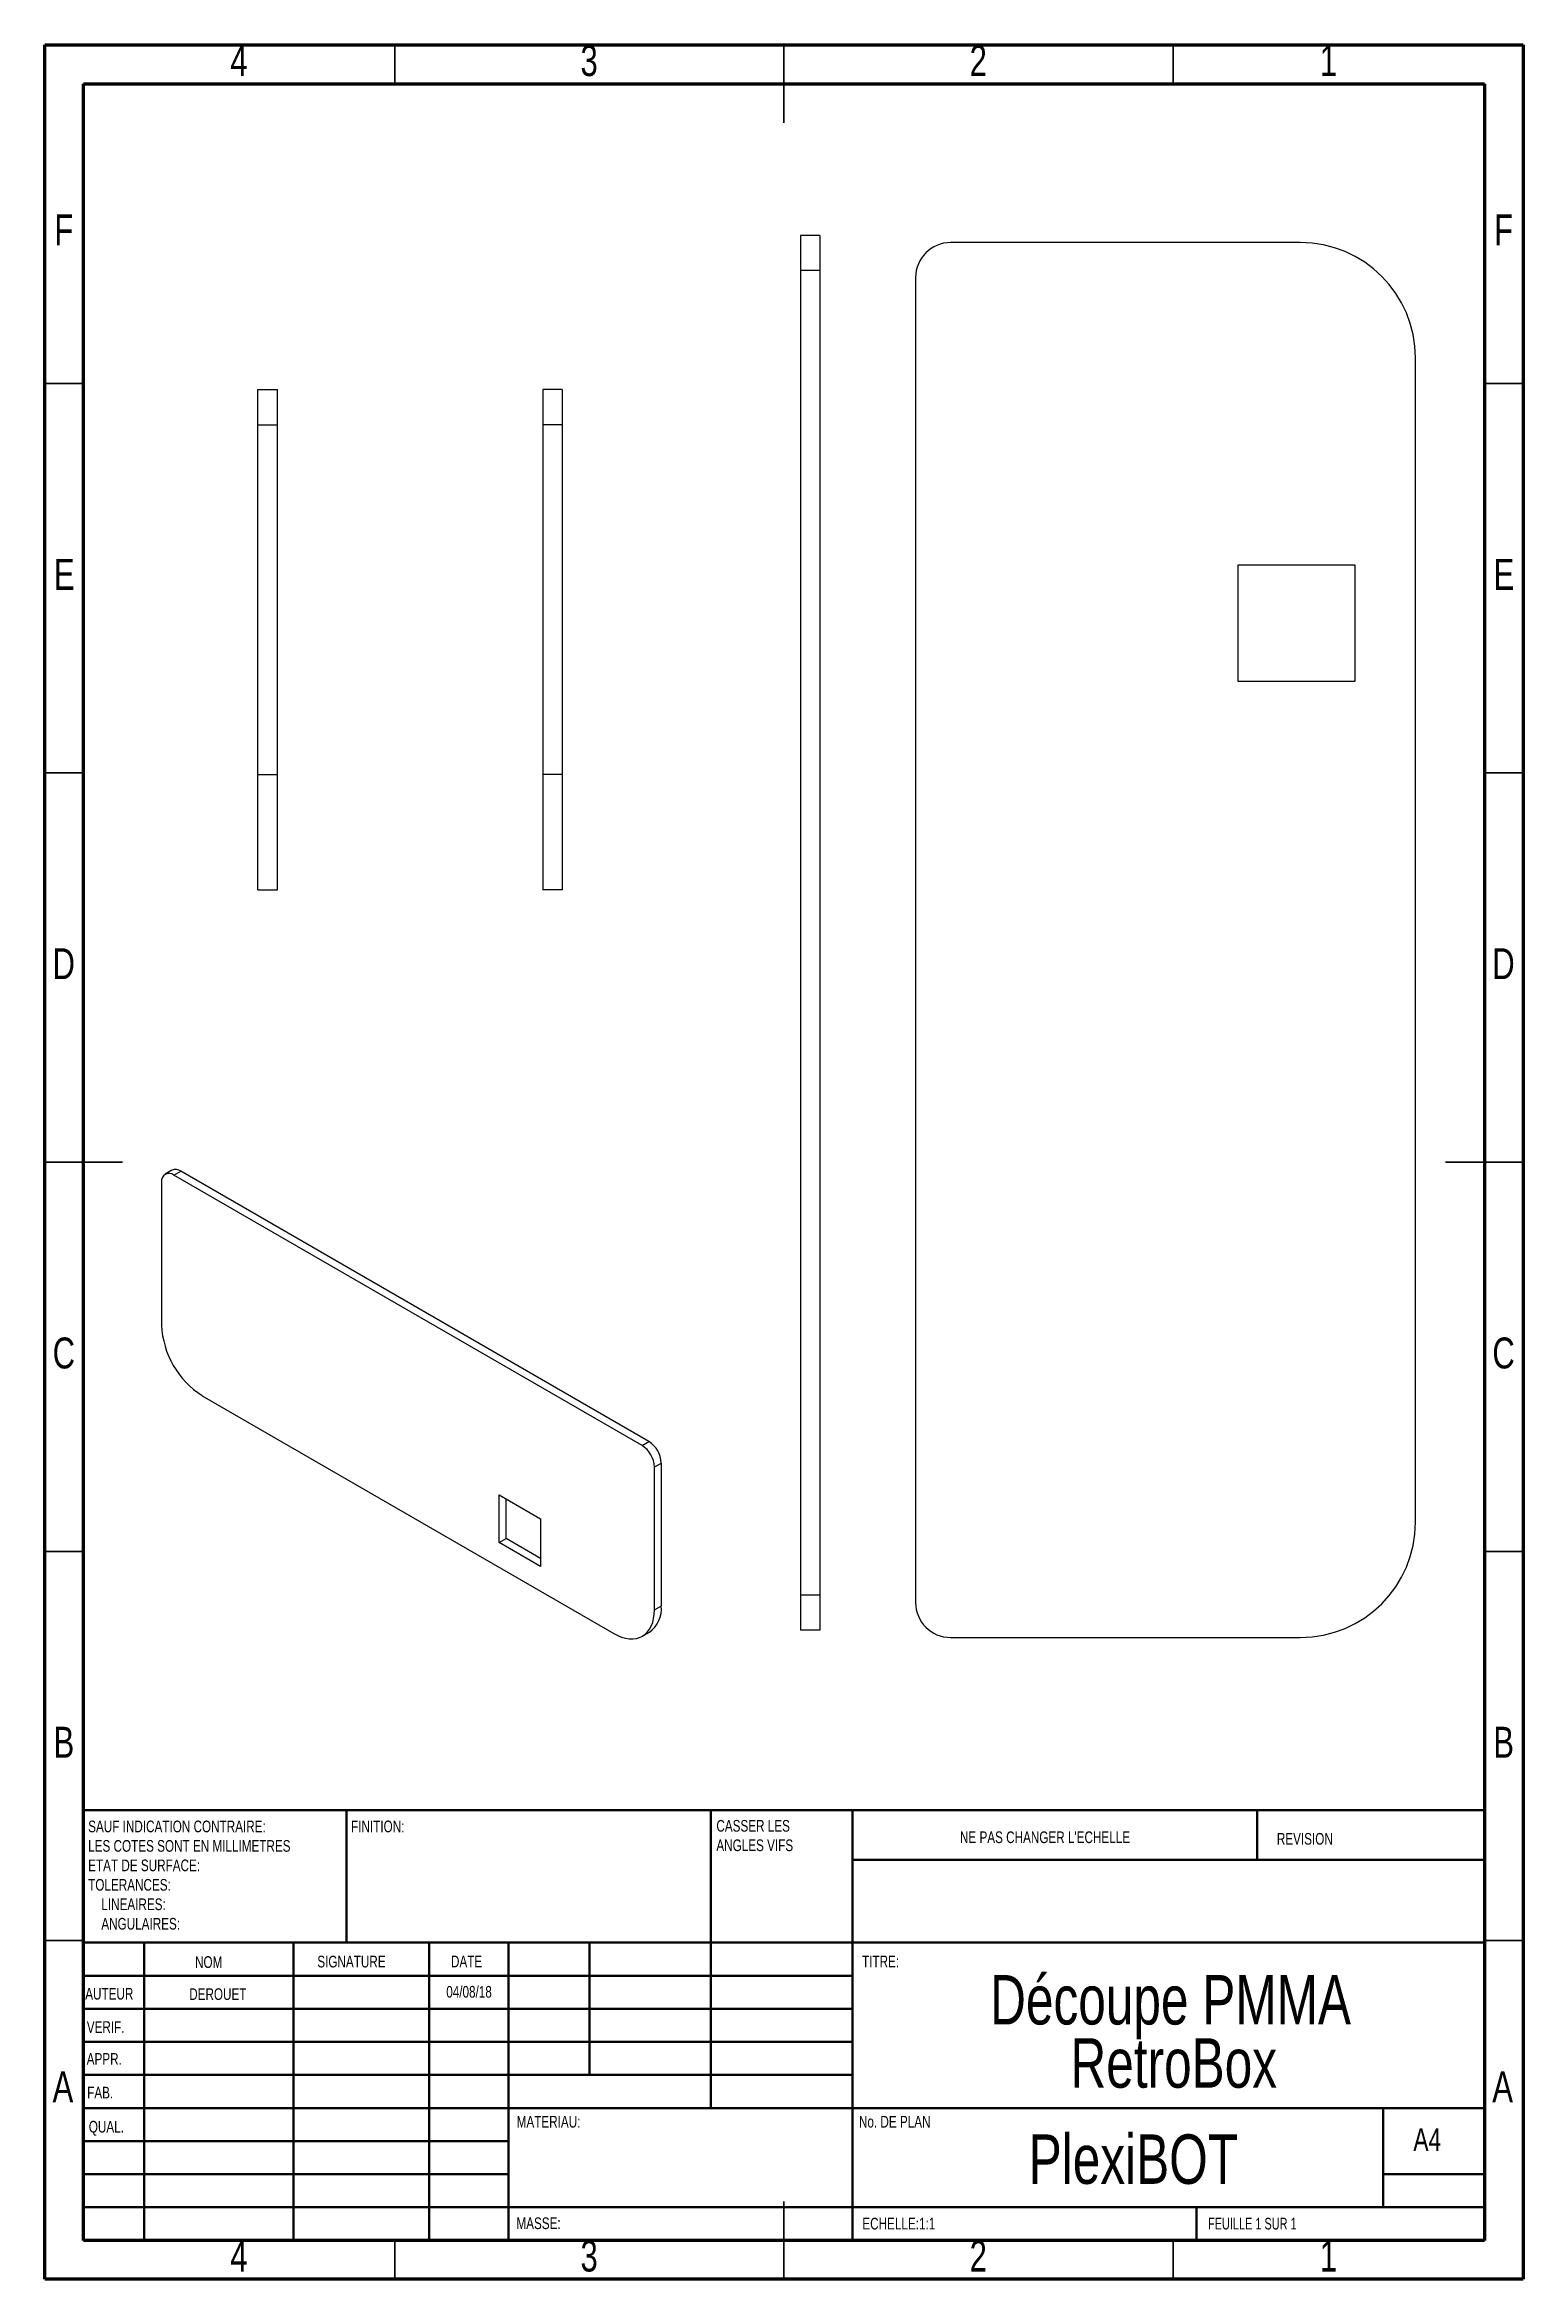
# Model space of a CAD drawing. Header units: millimetres. Extents: x 15 to 205, y 5 to 292.
import ezdxf

# ---------------------------------------------------------------- set-up
doc = ezdxf.new("R2010")
doc.units = ezdxf.units.MM
doc.styles.add('SLDTEXTSTYLE0', font='TXT', dxfattribs={"width": 0.75})
doc.styles.add('SLDTEXTSTYLE1', font='TXT', dxfattribs={"width": 0.7})

# ---------------------------------------------------------------- blocks, each defined once
blk = doc.blocks.new('SW_NOTE_0')
at = {"color": 0, "linetype": 'Continuous', "lineweight": 0, "char_height": 1.5, "attachment_point": 1, "style": 'SLDTEXTSTYLE0'}
for s, insert in [('SAUF INDICATION CONTRAIRE:', (0, 1.93)), ('LES COTES SONT EN MILLIMETRES', (0, -0.57)), ('TOLERANCES:', (0, -5.57)), ('ETAT DE SURFACE:', (0, -3.07)), ('LINEAIRES:', (1.69, -8.07)), ('ANGULAIRES:', (1.69, -10.57))]:
    blk.add_mtext(s, dxfattribs=dict(at, insert=insert))
blk = doc.blocks.new('SW_NOTE_1')
at = {"color": 0, "linetype": 'Continuous', "lineweight": 0, "char_height": 1.5, "attachment_point": 1, "style": 'SLDTEXTSTYLE0'}
for s, insert in [('CASSER LES', (0, 1.93)), ('ANGLES VIFS', (0, -0.57))]:
    blk.add_mtext(s, dxfattribs=dict(at, insert=insert))
blk = doc.blocks.new('SW_NOTE_2')
at = {"color": 0, "linetype": 'Continuous', "lineweight": 0, "char_height": 6.35, "attachment_point": 2, "style": 'SLDTEXTSTYLE0'}
for s, insert in [('Découpe PMMA', (33.24, 8.19)), ('RetroBox', (33.65, 0.07))]:
    blk.add_mtext(s, dxfattribs=dict(at, insert=insert))

msp = doc.modelspace()

# ---------------------------------------------------------------- linework, layer by layer
at = {"color": 7, "linetype": 'Continuous', "lineweight": 70}
for p, q in [((15, 5), (15, 292)), ((15, 292), (205, 292)), ((205, 292), (205, 5)), ((20, 10), (20, 287)), ((20, 287), (200, 287)), ((200, 287), (200, 10)), ((200, 10), (20, 10)), ((205, 5), (15, 5))]:
    msp.add_line(p, q, dxfattribs=at)
at = {"color": 7, "linetype": 'Continuous', "lineweight": 35}
for p, q in [((60, 287), (60, 292)), ((110, 292), (110, 282)), ((110, 287), (110, 292)), ((160, 287), (160, 292)), ((20, 248.5), (15, 248.5)), ((200, 248.5), (205, 248.5)), ((20, 198.5), (15, 198.5)), ((200, 198.5), (205, 198.5)), ((15, 148.5), (25, 148.5)), ((20, 148.5), (15, 148.5)), ((205, 148.5), (195, 148.5)), ((200, 148.5), (205, 148.5)), ((20, 98.5), (15, 98.5)), ((200, 98.5), (205, 98.5)), ((20, 48.5), (15, 48.5)), ((200, 48.5), (205, 48.5)), ((110, 5), (110, 15)), ((60, 10), (60, 5)), ((110, 10), (110, 5)), ((160, 10), (160, 5))]:
    msp.add_line(p, q, dxfattribs=at)
at = {"color": 7, "linetype": 'Continuous', "lineweight": 25}
for p, q in [((114.62, 267.54), (112.12, 267.54)), ((112.12, 267.54), (112.12, 263.04)), ((114.62, 267.54), (114.62, 263.04)), ((176.34, 266.61), (131.41, 266.61)), ((114.62, 263.04), (112.12, 263.04)), ((112.12, 263.04), (112.12, 92.87)), ((114.62, 263.04), (114.62, 92.87)), ((126.91, 262.11), (126.91, 91.94)), ((191.14, 102.24), (191.14, 251.81)), ((42.4, 243.22), (42.4, 247.72)), ((42.4, 247.72), (44.9, 247.72)), ((44.9, 243.22), (44.9, 247.72)), ((81.5, 247.72), (79, 247.72)), ((79, 247.72), (79, 243.22)), ((81.5, 247.72), (81.5, 243.22)), ((42.4, 243.22), (44.9, 243.22)), ((42.4, 198.29), (42.4, 243.22)), ((44.9, 198.29), (44.9, 243.22)), ((81.5, 243.22), (79, 243.22)), ((79, 243.22), (79, 198.29)), ((81.5, 243.22), (81.5, 198.29)), ((168.36, 210.23), (168.36, 225.23)), ((168.36, 225.23), (183.36, 225.23)), ((183.36, 225.23), (183.36, 210.23)), ((183.36, 210.23), (168.36, 210.23)), ((42.4, 198.29), (44.9, 198.29)), ((42.4, 183.49), (42.4, 198.29)), ((44.9, 183.49), (44.9, 198.29)), ((81.5, 198.29), (79, 198.29)), ((79, 198.29), (79, 183.49)), ((81.5, 198.29), (81.5, 183.49)), ((42.4, 183.49), (44.9, 183.49)), ((81.5, 183.49), (79, 183.49)), ((31.36, 147.45), (30.47, 146.94)), ((31.6, 146.82), (32.48, 147.34)), ((91.76, 112.09), (31.6, 146.82)), ((92.65, 112.6), (32.48, 147.34)), ((30.01, 145.91), (30.01, 127.56)), ((35.24, 118.5), (88.12, 87.97)), ((91.76, 112.09), (92.65, 112.6)), ((93.35, 109.34), (94.24, 109.85)), ((93.35, 90.99), (93.35, 109.34)), ((94.24, 91.5), (94.24, 109.85)), ((73.42, 99.63), (73.42, 105.76)), ((73.42, 105.76), (78.72, 102.7)), ((74.3, 100.14), (74.3, 105.25)), ((78.72, 102.7), (78.72, 96.57)), ((73.42, 99.63), (74.3, 100.14)), ((78.72, 96.57), (73.42, 99.63)), ((78.72, 97.59), (74.3, 100.14)), ((114.62, 92.87), (112.12, 92.87)), ((112.12, 92.87), (112.12, 88.37)), ((114.62, 92.87), (114.62, 88.37)), ((93.35, 90.99), (94.24, 91.5)), ((91.82, 87.61), (92.7, 88.12)), ((114.62, 88.37), (112.12, 88.37)), ((131.41, 87.44), (176.34, 87.44))]:
    msp.add_line(p, q, dxfattribs=at)
at = {"color": 7, "linetype": 'Continuous', "lineweight": 50}
for p, q in [((20, 65.25), (200, 65.25)), ((20, 65.25), (20, 10)), ((53.8, 48.25), (53.8, 65.25)), ((100.6, 65.25), (100.6, 27)), ((118.8, 65.25), (118.8, 10)), ((170.8, 58.88), (170.8, 65.25)), ((200, 58.88), (118.8, 58.88)), ((200, 48.25), (20, 48.25)), ((27.8, 48.25), (27.8, 10)), ((46.99, 48.25), (46.99, 10)), ((64.4, 48.25), (64.4, 10)), ((74.6, 10), (74.6, 48.25)), ((85, 31.25), (85, 48.25)), ((118.8, 44), (20, 44)), ((118.8, 39.75), (20, 39.75)), ((118.8, 35.5), (20, 35.5)), ((118.8, 31.25), (20, 31.25)), ((74.6, 27), (20, 27)), ((74.6, 27), (200, 27)), ((187, 14.25), (187, 27)), ((74.6, 22.75), (20, 22.75)), ((74.6, 18.5), (20, 18.5)), ((200, 18.5), (187, 18.5)), ((20, 14.25), (200, 14.25)), ((163, 10), (163, 14.25))]:
    msp.add_line(p, q, dxfattribs=at)
at = {"color": 7, "linetype": 'Continuous', "lineweight": 25, "flags": 128}
msp.add_lwpolyline([(88.12, 87.97), (88.63, 87.7), (89.14, 87.5), (89.64, 87.36), (90.12, 87.28), (90.59, 87.26), (91.03, 87.31), (91.44, 87.43), (91.82, 87.61), (92.16, 87.85), (92.47, 88.15), (92.73, 88.5), (92.95, 88.91), (93.13, 89.37), (93.25, 89.87), (93.33, 90.42), (93.35, 90.99)], dxfattribs=at)
at = {"color": 7, "linetype": 'Continuous', "lineweight": 25}
for centre, radius, start, end in [((131.41, 262.11), 4.5, 90, 180), ((176.34, 251.81), 14.8, 0, 90), ((30.98, 146.06), 0.986, 51.3258, 188.6849), ((31.83, 146.45), 1.1, 53.4704, 115.2191), ((41.37, 128.08), 11.37, 182.6055, 237.3945), ((89.91, 109.19), 3.44, 2.4763, 57.5237), ((90.8, 109.7), 3.44, 2.4763, 57.5237), ((176.34, 102.24), 14.8, 270, 0), ((131.41, 91.94), 4.5, 180, 270), ((90.57, 91.12), 3.68, 305.3245, 5.9876)]:
    msp.add_arc(centre, radius, start, end, dxfattribs=at)

# ---------------------------------------------------------------- block references
at = {"color": 7, "linetype": 'Continuous', "lineweight": 0}
for name, p in [('SW_NOTE_0', (20.59, 61.99)), ('SW_NOTE_1', (101.31, 62.07)), ('SW_NOTE_2', (126.43, 35.89))]:
    msp.add_blockref(name, p, dxfattribs=at)

# ---------------------------------------------------------------- texts
for s, insert, char_height, attachment_point, style in [('4', (39.96, 291.97), 3.97, 2, 'SLDTEXTSTYLE0'), ('3', (84.96, 291.97), 3.97, 2, 'SLDTEXTSTYLE0'), ('2', (134.96, 291.97), 3.97, 2, 'SLDTEXTSTYLE0'), ('1', (179.96, 291.97), 3.97, 2, 'SLDTEXTSTYLE0'), ('F', (17.46, 270.22), 3.97, 2, 'SLDTEXTSTYLE0'), ('F', (202.46, 270.22), 3.97, 2, 'SLDTEXTSTYLE0'), ('E', (17.51, 225.97), 3.97, 2, 'SLDTEXTSTYLE0'), ('E', (202.51, 225.97), 3.97, 2, 'SLDTEXTSTYLE0'), ('D', (17.45, 175.97), 3.97, 2, 'SLDTEXTSTYLE0'), ('D', (202.45, 175.97), 3.97, 2, 'SLDTEXTSTYLE0'), ('C', (17.46, 125.97), 3.97, 2, 'SLDTEXTSTYLE0'), ('C', (202.46, 125.97), 3.97, 2, 'SLDTEXTSTYLE0'), ('B', (17.47, 75.97), 3.97, 2, 'SLDTEXTSTYLE0'), ('B', (202.47, 75.97), 3.97, 2, 'SLDTEXTSTYLE0'), ('FINITION:', (54.37, 63.92), 1.5, 1, 'SLDTEXTSTYLE0'), ("NE PAS CHANGER L'ECHELLE", (132.61, 62.53), 1.5, 1, 'SLDTEXTSTYLE0'), ('REVISION', (173.33, 62.33), 1.5, 1, 'SLDTEXTSTYLE0'), ('NOM', (34.32, 46.5), 1.5, 1, 'SLDTEXTSTYLE0'), ('SIGNATURE', (50.03, 46.56), 1.5, 1, 'SLDTEXTSTYLE0'), ('DATE', (67.21, 46.58), 1.5, 1, 'SLDTEXTSTYLE0'), ('TITRE:', (120.03, 46.58), 1.5, 1, 'SLDTEXTSTYLE0'), ('AUTEUR', (20.21, 42.43), 1.5, 1, 'SLDTEXTSTYLE0'), ('DEROUET', (37.25, 42.38), 1.499, 2, 'SLDTEXTSTYLE0'), ('04/08/18', (69.53, 42.68), 1.499, 2, 'SLDTEXTSTYLE0'), ('VERIF.', (20.41, 38.15), 1.5, 1, 'SLDTEXTSTYLE0'), ('A', (17.34, 31.72), 3.97, 2, 'SLDTEXTSTYLE0'), ('APPR.', (20.4, 34.06), 1.5, 1, 'SLDTEXTSTYLE0'), ('A', (202.34, 31.72), 3.97, 2, 'SLDTEXTSTYLE0'), ('FAB.', (20.46, 29.73), 1.5, 1, 'SLDTEXTSTYLE0'), ('MATERIAU:', (75.65, 25.99), 1.5, 1, 'SLDTEXTSTYLE0'), ('No. DE PLAN', (119.63, 25.99), 1.5, 1, 'SLDTEXTSTYLE0'), ('QUAL.', (20.67, 25.35), 1.5, 1, 'SLDTEXTSTYLE0'), ('PlexiBOT', (154.89, 23.61), 6.35, 2, 'SLDTEXTSTYLE0'), ('A4', (190.87, 24.41), 2.91, 1, 'SLDTEXTSTYLE0'), ('MASSE:', (75.62, 12.95), 1.499, 1, 'SLDTEXTSTYLE0'), ('ECHELLE:1:1', (120.07, 12.9), 1.5, 1, 'SLDTEXTSTYLE0'), ('FEUILLE 1 SUR 1', (164.48, 12.9), 1.5, 1, 'SLDTEXTSTYLE1'), ('4', (39.96, 9.97), 3.97, 2, 'SLDTEXTSTYLE0'), ('3', (84.96, 9.97), 3.97, 2, 'SLDTEXTSTYLE0'), ('2', (134.96, 9.97), 3.97, 2, 'SLDTEXTSTYLE0'), ('1', (179.96, 9.97), 3.97, 2, 'SLDTEXTSTYLE0')]:
    msp.add_mtext(s, dxfattribs=dict(at, insert=insert, char_height=char_height, attachment_point=attachment_point, style=style))

doc.saveas('drawing.dxf')
